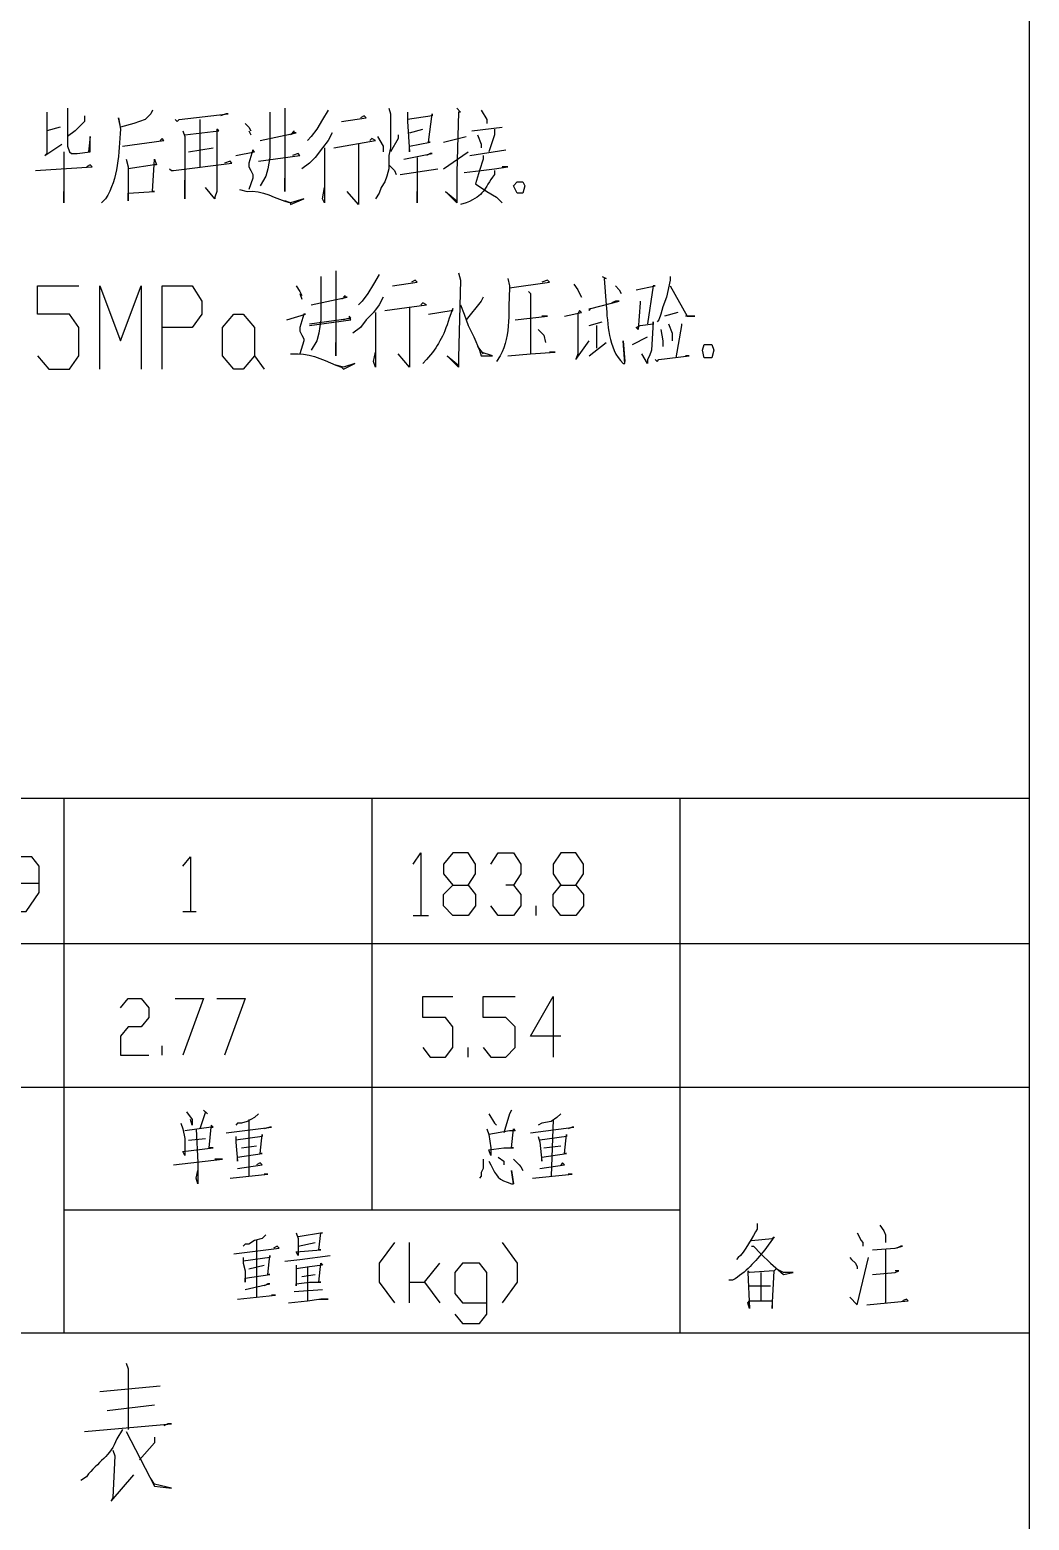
# Model space of a CAD drawing. Header units: millimetres. Extents: x -281 to 814, y -766 to 620.
# Drawn here: x 718.9 to 814.1, y -622.7 to -480.7 of the extents above; entities that cross this region are included whole.
import ezdxf

# ---------------------------------------------------------------- set-up
doc = ezdxf.new("R2010")
doc.units = ezdxf.units.MM
doc.layers.add('1', color=7, linetype='Continuous')

msp = doc.modelspace()

# ---------------------------------------------------------------- linework, layer by layer
at = {"layer": '1', "color": 0, "lineweight": 25}
for points in [[(814.14, 20.121732), (814.14, -765.578268)], [(722.52, -488.198268), (722.52, -488.558268), (722.52, -491.078268), (722.52, -491.798268), (722.7, -492.338268), (722.88, -492.518268), (723.24, -492.518268), (723.42, -492.518268), (724.68, -492.338268), (724.68, -490.898268), (724.5, -492.338268)], [(743.22, -488.198268), (743.22, -488.558268), (743.22, -496.118268), (743.22, -495.578268), (743.22, -494.858268)], [(753.12, -488.198268), (753.3, -488.738268), (753.3, -488.918268), (753.3, -491.978268), (753.12, -492.698268), (753.12, -493.418268), (753.12, -493.958268), (752.94, -494.678268), (752.76, -495.218268), (752.4, -495.758268), (752.22, -496.298268), (751.86, -496.838268)], [(759.6, -488.198268), (759.96, -488.558268), (759.78, -488.558268), (759.6, -494.318268), (759.6, -496.838268), (759.6, -497.198268), (758.52, -496.118268), (759.6, -497.018268)], [(720.54, -488.558268), (720.54, -488.918268), (720.54, -492.518268), (720.36, -492.698268), (721.98, -491.618268)], [(724.14, -488.918268), (724.14, -489.458268), (723.24, -490.358268), (722.52, -490.898268)], [(732.78, -489.278268), (732.96, -489.458268), (733.14, -489.278268), (737.82, -488.738268), (737.64, -488.738268), (737.1, -488.918268)], [(735.12, -489.278268), (735.12, -493.778268)], [(739.44, -489.638268), (739.8, -489.998268), (739.98, -490.358268)], [(741.78, -488.558268), (741.78, -492.878268), (741.6, -493.958268), (741.42, -494.678268), (740.88, -495.578268)], [(747.36, -488.378268), (746.82, -489.278268), (746.28, -490.178268), (745.74, -490.898268), (745.38, -491.258268)], [(748.62, -489.458268), (750.96, -489.098268), (750.78, -488.918268), (750.42, -489.098268)], [(754.92, -488.558268), (754.92, -489.458268), (755.1, -492.338268), (755.1, -491.798268), (757.08, -491.438268), (756.9, -491.438268), (757.26, -488.738268), (757.26, -488.918268), (754.92, -489.278268)], [(761.94, -488.378268), (762.48, -489.278268), (762.48, -489.638268)], [(721.8, -489.998268), (720.54, -490.358268)], [(733.5, -490.358268), (733.68, -490.898268), (733.68, -493.778268), (733.68, -496.838268), (733.68, -496.478268), (733.68, -495.038268)], [(733.68, -490.718268), (736.92, -490.358268), (736.74, -490.178268), (736.74, -496.118268), (736.56, -496.658268), (736.56, -496.838268), (735.66, -495.758268)], [(739.8, -490.358268), (739.98, -490.718268)], [(740.88, -491.258268), (744.3, -490.538268), (744.12, -490.538268), (744.12, -490.358268), (743.76, -490.718268)], [(740.88, -491.258268), (744.3, -490.538268), (744.12, -490.538268), (743.76, -490.718268)], [(747.72, -490.538268), (747.36, -491.258268), (746.82, -491.978268), (746.1, -492.878268), (745.56, -493.418268), (744.84, -493.958268)], [(752.04, -490.898268), (752.58, -491.798268), (752.58, -491.978268), (752.58, -492.338268)], [(754.02, -490.718268), (754.02, -491.078268), (753.3, -492.338268)], [(755.1, -490.538268), (756.36, -490.178268)], [(758.34, -491.438268), (760.5, -490.898268)], [(761.04, -490.358268), (763.92, -489.998268)], [(761.58, -490.718268), (761.94, -491.618268), (761.94, -491.978268)], [(763.2, -490.178268), (763.2, -490.718268), (762.66, -492.338268)], [(722.16, -492.338268), (722.16, -492.878268), (722.16, -497.198268), (722.16, -496.838268), (722.16, -496.118268)], [(727.74, -491.798268), (731.7, -491.258268), (731.52, -491.078268), (731.34, -491.258268)], [(734.04, -492.338268), (736.38, -491.978268)], [(738.54, -492.698268), (740.34, -492.338268), (740.16, -492.158268), (739.8, -493.418268), (739.8, -493.598268), (739.8, -493.778268), (739.98, -494.138268), (740.16, -494.498268), (740.16, -494.858268), (739.8, -495.938268)], [(747, -491.978268), (747, -497.198268), (746.82, -496.838268), (747, -495.758268)], [(747.9, -491.978268), (751.86, -491.258268), (751.5, -491.078268), (751.5, -491.078268), (751.32, -491.258268)], [(750.24, -491.618268), (750.24, -497.378268), (749.16, -496.118268)], [(758.34, -493.958268), (760.68, -492.338268)], [(760.86, -492.698268), (764.28, -492.158268)], [(719.46, -494.138268), (724.86, -493.778268), (724.68, -493.598268), (724.32, -493.778268)], [(728.1, -493.058268), (728.28, -493.778268), (728.28, -495.218268), (728.28, -497.018268), (728.28, -496.298268), (730.8, -496.118268), (730.62, -496.118268), (730.8, -493.058268), (730.98, -493.598268), (730.8, -493.598268), (728.28, -493.958268)], [(732.24, -493.958268), (732.42, -494.138268), (732.6, -494.138268), (738.18, -493.418268), (738, -493.238268), (737.46, -493.418268)], [(740.7, -493.238268), (744.66, -492.698268), (744.48, -492.518268), (743.94, -492.698268)], [(740.7, -493.238268), (744.66, -492.698268), (744.48, -492.518268)], [(753.12, -493.598268), (753.66, -494.138268), (753.84, -494.498268)], [(754.56, -493.058268), (757.26, -492.518268), (757.08, -492.518268), (756.72, -492.698268)], [(755.82, -492.878268), (755.82, -497.198268), (755.82, -496.658268), (755.82, -496.118268)], [(760.32, -494.318268), (761.94, -494.138268), (763.2, -493.958268), (764.46, -493.778268), (764.28, -493.778268), (763.92, -493.778268)], [(762.12, -492.698268), (762.12, -493.058268), (761.76, -494.138268), (761.4, -495.398268), (762.48, -496.118268), (763.38, -496.658268), (763.92, -497.198268)], [(754.2, -494.498268), (757.8, -493.958268)], [(765.9, -495.218268), (766.08, -495.578268), (765.9, -496.298268), (765.36, -496.298268), (765, -495.578268), (765.36, -495.218268), (765.9, -495.218268)], [(748.08, -503.678268), (748.08, -504.218268), (748.08, -511.058268), (748.08, -511.778268), (748.08, -511.238268), (748.08, -510.518268)], [(719.64, -511.778268), (720.72, -513.038268), (722.7, -513.038268), (723.6, -511.778268), (723.6, -509.078268), (722.7, -507.818268), (719.64, -507.818268), (719.64, -505.118268), (723.6, -505.118268)], [(725.58, -513.038268), (725.58, -505.118268), (727.56, -510.338268), (729.54, -505.118268), (729.54, -513.038268)], [(731.52, -513.038268), (731.52, -505.118268), (734.4, -505.118268), (735.3, -506.558268), (735.3, -507.818268), (734.4, -509.078268), (731.52, -509.078268)], [(744.3, -505.118268), (744.66, -505.658268), (744.84, -506.018268)], [(746.64, -504.218268), (746.64, -508.358268), (746.46, -509.618268), (746.28, -510.338268), (745.74, -511.238268)], [(752.22, -504.038268), (751.68, -504.938268), (751.14, -505.838268), (750.6, -506.558268), (750.24, -506.918268)], [(753.48, -505.118268), (755.82, -504.758268), (755.64, -504.578268), (755.28, -504.758268)], [(759.78, -503.858268), (759.96, -504.578268), (759.78, -511.958268), (759.78, -512.498268), (759.78, -512.858268), (758.7, -511.778268), (759.78, -512.678268)], [(764.64, -505.298268), (768.42, -504.758268), (768.24, -504.578268), (767.7, -504.758268)], [(770.76, -504.938268), (771.12, -505.478268), (771.3, -505.838268), (771.48, -506.198268)], [(774.72, -505.118268), (775.08, -505.478268), (775.26, -505.838268)], [(776.7, -505.478268), (778.5, -505.118268), (778.32, -505.118268), (777.78, -508.718268)], [(779.94, -504.218268), (779.94, -504.578268), (779.58, -506.198268), (779.22, -507.098268), (779.04, -507.818268), (778.86, -508.358268), (778.68, -508.538268)], [(779.94, -505.118268), (781.56, -507.998268), (782.28, -507.998268), (781.38, -507.998268)], [(744.66, -505.838268), (744.84, -506.378268)], [(745.74, -506.918268), (749.16, -506.198268), (748.98, -506.198268), (748.98, -506.018268), (748.8, -506.198268)], [(745.74, -506.918268), (749.16, -506.198268), (748.98, -506.198268), (748.62, -506.378268)], [(752.58, -506.198268), (752.22, -506.918268), (751.68, -507.638268), (750.96, -508.358268), (750.42, -509.078268), (749.7, -509.618268)], [(762.12, -506.198268), (761.94, -506.558268), (760.5, -508.358268)], [(766.44, -505.658268), (766.62, -505.838268), (766.62, -505.838268), (766.62, -511.598268)], [(772.2, -507.278268), (772.2, -507.458268), (772.38, -507.278268), (775.08, -506.558268), (774.72, -506.558268), (774.36, -506.738268)], [(777.06, -506.558268), (777.06, -506.558268), (777.06, -506.738268), (776.88, -509.258268), (776.7, -509.078268), (777.06, -508.898268), (778.32, -508.718268), (778.32, -508.538268), (778.14, -511.238268), (777.96, -511.778268), (777.78, -512.138268), (777.78, -512.498268), (777.24, -511.598268)], [(739.26, -513.038268), (738.36, -513.038268), (737.28, -511.778268), (737.28, -509.078268), (738.36, -507.818268), (739.26, -507.818268), (740.34, -509.078268), (740.34, -511.778268), (739.26, -513.038268)], [(743.4, -508.358268), (745.2, -507.818268), (745.02, -507.818268), (744.66, -509.078268), (744.66, -509.438268), (744.84, -509.798268), (745.02, -510.158268), (745.02, -510.338268), (744.66, -511.598268)], [(745.56, -508.718268), (749.52, -508.178268), (749.34, -507.998268)], [(751.86, -507.638268), (751.86, -512.858268), (751.68, -512.318268), (751.86, -511.418268)], [(752.76, -507.458268), (756.72, -506.918268), (756.36, -506.738268), (756.36, -506.738268), (756.18, -506.918268)], [(755.1, -507.098268), (755.1, -512.858268), (754.02, -511.598268)], [(759.96, -506.918268), (760.32, -507.818268), (760.68, -508.898268), (761.22, -509.978268), (761.76, -511.238268), (761.94, -511.778268), (763.02, -511.778268), (761.94, -511.418268)], [(765.18, -508.358268), (768.24, -507.998268), (768.06, -507.998268), (767.7, -507.998268)], [(769.86, -507.998268), (771.48, -507.638268), (771.3, -507.458268), (771.12, -507.818268), (771.12, -511.598268), (770.94, -512.138268), (772.2, -510.338268)], [(780.66, -507.638268), (779.4, -507.998268)], [(745.56, -508.898268), (749.52, -508.358268), (749.34, -508.178268), (748.8, -508.358268)], [(767.34, -509.258268), (767.88, -509.798268), (768.06, -510.518268)], [(772.2, -508.898268), (773.46, -508.538268)], [(772.92, -508.898268), (772.92, -511.058268)], [(779.04, -509.258268), (779.22, -510.338268), (779.22, -510.878268)], [(779.76, -508.718268), (780.12, -509.618268), (780.12, -510.338268)], [(781.02, -508.718268), (781.02, -508.898268), (780.48, -511.958268)], [(761.58, -510.878268), (762.12, -511.598268)], [(772.2, -511.778268), (773.82, -510.518268)], [(776.34, -510.698268), (777.78, -509.978268)], [(783.9, -510.698268), (784.08, -511.238268), (783.9, -511.958268), (783.18, -511.958268), (783, -511.238268), (783.18, -510.698268), (783.9, -510.698268)], [(740.34, -511.778268), (741.24, -513.038268)], [(764.46, -511.778268), (766.62, -511.598268), (768.96, -511.418268), (768.78, -511.418268), (768.42, -511.418268)], [(778.5, -512.138268), (778.68, -512.318268), (778.86, -512.138268), (781.74, -511.778268), (781.56, -511.778268), (781.38, -511.778268)], [(461.52, -759.638268), (461.52, -553.898268), (814.14, -553.898268)], [(722.16, -553.898268), (722.16, -604.838268)], [(751.5, -553.898268), (751.5, -593.138268)], [(780.84, -553.898268), (780.84, -604.838268)], [(755.46, -560.198268), (756.18, -559.118268), (756.18, -565.058268)], [(759.24, -565.058268), (758.34, -564.158268), (758.34, -563.078268), (759.24, -562.178268), (760.68, -562.178268), (761.4, -561.098268), (761.4, -560.198268), (760.68, -559.118268), (759.24, -559.118268), (758.34, -560.198268), (758.34, -561.098268), (759.24, -562.178268)], [(762.84, -560.198268), (763.56, -559.118268), (765, -559.118268), (765.72, -560.198268), (765.72, -561.098268), (765, -562.178268), (764.28, -562.178268)], [(769.5, -565.058268), (768.78, -564.158268), (768.78, -563.078268), (769.5, -562.178268), (770.94, -562.178268), (771.66, -561.098268), (771.66, -560.198268), (770.94, -559.118268), (769.5, -559.118268), (768.78, -560.198268), (768.78, -561.098268), (769.5, -562.178268)], [(717.84, -564.698268), (718.56, -564.698268), (719.82, -562.898268), (719.82, -560.378268), (719.1, -559.478268), (717.84, -559.478268), (717.12, -560.378268), (717.12, -561.278268), (717.84, -561.998268), (719.82, -561.998268)], [(733.5, -560.378268), (734.22, -559.478268), (734.22, -564.698268)], [(760.68, -562.178268), (761.4, -563.078268), (761.4, -564.158268), (760.68, -565.058268), (759.24, -565.058268)], [(765, -562.178268), (765.72, -563.078268), (765.72, -564.158268), (765, -565.058268), (763.56, -565.058268), (762.84, -564.158268)], [(770.94, -562.178268), (771.66, -563.078268), (771.66, -564.158268), (770.94, -565.058268), (769.5, -565.058268)], [(733.5, -564.698268), (734.76, -564.698268)], [(767.16, -565.058268), (767.16, -564.158268)], [(755.46, -565.058268), (756.9, -565.058268)], [(814.14, -567.758268), (461.52, -567.758268)], [(727.56, -573.878268), (728.28, -572.978268), (729.54, -572.978268), (730.26, -573.878268), (730.26, -574.778268), (729.54, -575.678268), (728.28, -575.678268), (727.56, -576.578268), (727.56, -578.378268), (730.26, -578.378268)], [(732.78, -572.978268), (735.48, -572.978268), (733.5, -578.378268)], [(736.74, -572.978268), (739.44, -572.978268), (737.46, -578.378268)], [(756.36, -577.658268), (757.08, -578.558268), (758.52, -578.558268), (759.24, -577.658268), (759.24, -575.678268), (758.52, -574.778268), (756.36, -574.778268), (756.36, -572.798268), (759.24, -572.798268)], [(762.12, -577.658268), (762.84, -578.558268), (764.28, -578.558268), (765.18, -577.658268), (765.18, -575.678268), (764.28, -574.778268), (762.12, -574.778268), (762.12, -572.798268), (765.18, -572.798268)], [(769.5, -576.578268), (766.62, -576.578268), (768.78, -572.798268), (768.78, -578.558268)], [(731.52, -578.378268), (731.52, -577.478268)], [(760.68, -578.558268), (760.68, -577.658268)], [(814.14, -581.438268), (461.52, -581.438268)], [(733.86, -583.778268), (734.4, -584.498268), (734.4, -585.038268), (734.22, -584.498268)], [(735.48, -583.598268), (735.84, -583.958268), (735.66, -583.778268), (735.12, -585.398268)], [(740.7, -583.958268), (740.34, -584.318268), (739.62, -584.678268), (739.08, -584.858268), (738.72, -584.858268), (738.54, -585.038268)], [(739.8, -584.498268), (739.8, -589.898268)], [(762.66, -583.958268), (763.2, -584.858268), (763.38, -585.038268)], [(764.82, -583.598268), (764.64, -583.958268), (764.1, -585.758268)], [(769.5, -583.958268), (769.14, -584.318268), (768.6, -584.678268), (767.7, -584.858268), (767.34, -585.038268)], [(768.78, -584.498268), (768.6, -589.898268)], [(733.32, -584.858268), (733.5, -585.398268), (733.68, -586.298268), (733.68, -587.918268), (733.5, -587.558268), (736.38, -587.198268), (736.02, -587.198268), (736.2, -585.218268), (736.38, -585.218268), (736.2, -585.038268), (736.2, -585.218268), (733.68, -585.578268)], [(734.76, -585.398268), (734.94, -588.638268), (734.94, -590.078268), (734.94, -590.618268), (734.76, -590.078268), (734.94, -589.358268)], [(737.64, -585.758268), (741.96, -585.218268), (741.78, -585.218268), (741.24, -585.398268)], [(738.54, -586.118268), (738.54, -586.658268), (738.72, -588.458268), (738.72, -588.098268), (741.06, -587.738268), (740.88, -587.738268), (741.06, -585.938268), (741.06, -586.118268), (738.54, -586.478268)], [(762.48, -585.398268), (762.66, -585.938268), (762.84, -587.198268), (762.84, -587.918268), (762.66, -587.378268), (764.1, -587.198268), (765, -587.198268), (764.82, -587.198268), (765, -585.398268), (765.18, -585.578268), (764.64, -585.578268), (762.66, -585.938268)], [(766.62, -585.758268), (770.76, -585.218268), (770.58, -585.218268), (770.22, -585.398268)], [(767.34, -586.118268), (767.52, -586.658268), (767.7, -588.458268), (767.7, -588.098268), (770.04, -587.738268), (769.86, -587.738268), (770.04, -585.938268), (770.04, -586.118268), (767.52, -586.478268)], [(734.04, -586.478268), (735.66, -586.298268)], [(739.08, -587.198268), (740.52, -587.018268)], [(767.88, -587.198268), (769.5, -587.018268)], [(732.6, -588.818268), (737.28, -588.278268), (736.92, -588.278268), (736.56, -588.278268)], [(738.72, -589.178268), (741.06, -588.818268), (740.88, -588.638268), (740.52, -588.818268)], [(762.12, -588.278268), (762.12, -589.178268), (761.94, -589.538268), (761.94, -589.898268), (761.76, -590.078268)], [(763.56, -588.098268), (764.1, -588.458268), (764.1, -588.638268), (764.1, -588.818268)], [(765, -588.278268), (765.54, -588.818268), (765.72, -588.998268), (765.9, -589.358268)], [(767.52, -589.178268), (769.86, -588.818268), (769.68, -588.638268), (769.5, -588.818268)], [(738, -590.078268), (741.6, -589.718268), (741.42, -589.718268), (741.24, -589.718268)], [(766.8, -590.078268), (770.58, -589.718268), (770.4, -589.718268), (770.22, -589.718268)], [(780.84, -593.138268), (722.16, -593.138268)], [(799.92, -594.578268), (800.28, -595.118268), (800.46, -595.478268), (800.46, -595.838268), (800.46, -596.198268)], [(741.42, -595.478268), (741.06, -595.838268), (740.34, -596.018268), (739.8, -596.378268), (739.44, -596.378268), (739.26, -596.558268)], [(740.52, -596.018268), (740.52, -601.418268)], [(744.3, -595.298268), (744.48, -595.838268), (744.48, -597.458268), (744.3, -597.098268), (746.64, -596.918268), (746.46, -596.918268), (746.64, -595.298268), (746.82, -595.298268), (744.48, -595.658268)], [(797.76, -595.298268), (798.12, -596.018268), (798.3, -596.198268), (798.3, -596.558268)], [(738.36, -597.278268), (742.68, -596.738268), (742.5, -596.558268), (742.14, -596.738268)], [(739.26, -597.638268), (739.26, -598.178268), (739.44, -598.898268), (739.44, -599.978268), (739.44, -599.618268), (741.78, -599.258268), (741.6, -599.258268), (741.78, -597.458268), (741.78, -597.638268), (739.26, -597.998268)], [(743.22, -597.998268), (744.66, -597.818268), (747.54, -597.458268)], [(744.48, -596.558268), (746.1, -596.198268)], [(753.66, -596.198268), (752.22, -598.178268), (752.22, -599.978268), (753.66, -601.958268)], [(755.1, -601.958268), (755.1, -596.198268)], [(763.92, -596.198268), (765.36, -598.178268), (765.36, -599.978268), (763.92, -601.958268)], [(787.68, -596.558268), (787.86, -596.558268), (788.58, -597.278268), (789.48, -598.178268), (790.74, -599.258268), (791.64, -599.078268), (791.64, -599.078268), (790.74, -599.078268), (790.02, -598.718268), (789.84, -598.898268), (787.5, -599.078268), (787.32, -598.898268), (787.32, -599.078268), (787.5, -602.498268), (787.32, -601.958268), (787.5, -601.778268), (789.66, -601.778268), (789.66, -602.498268), (789.84, -598.898268)], [(799.2, -596.918268), (801.36, -596.738268), (802.08, -596.558268), (801.9, -596.558268), (801.54, -596.738268)], [(800.46, -596.918268), (800.46, -601.958268)], [(739.8, -598.718268), (741.24, -598.358268)], [(744.3, -598.358268), (744.3, -598.718268), (744.3, -600.338268), (744.3, -600.158268), (745.56, -599.978268), (746.64, -599.978268), (746.46, -599.978268), (746.64, -598.178268), (746.82, -598.358268), (745.56, -598.538268), (744.3, -598.718268)], [(745.38, -598.538268), (745.38, -601.778268)], [(755.1, -599.978268), (756.54, -599.978268), (757.98, -598.178268)], [(759.42, -603.038268), (760.14, -603.938268), (761.76, -603.938268), (762.48, -603.038268), (762.48, -599.078268), (761.76, -598.178268), (760.14, -598.178268), (759.42, -599.078268), (759.42, -601.058268), (760.14, -601.958268), (762.48, -601.958268)], [(797.04, -597.638268), (797.22, -597.818268), (797.58, -598.178268), (797.76, -598.538268), (797.76, -598.718268)], [(797.04, -601.418268), (797.76, -602.138268), (798.84, -597.638268)], [(799.2, -599.258268), (801.36, -599.078268), (801.72, -598.898268), (801.54, -598.898268), (801.36, -598.898268)], [(739.44, -600.698268), (741.78, -600.158268), (741.6, -600.158268), (741.24, -600.338268)], [(744.84, -599.438268), (746.1, -599.258268)], [(756.54, -599.978268), (757.98, -601.958268)], [(787.5, -600.338268), (789.48, -600.338268)], [(788.58, -599.078268), (788.58, -601.778268)], [(738.72, -601.598268), (742.32, -601.238268), (742.14, -601.238268), (741.96, -601.238268)], [(743.58, -601.958268), (745.38, -601.778268), (746.46, -601.598268), (747.36, -601.598268), (747.18, -601.598268), (746.64, -601.598268)], [(744.12, -600.878268), (746.82, -600.698268)], [(798.66, -602.138268), (802.62, -601.778268), (802.44, -601.598268), (802.08, -601.778268)], [(814.14, -604.838268), (461.52, -604.838268)], [(728.1, -607.718268), (728.28, -608.258268), (728.28, -614.018268)], [(725.58, -610.418268), (731.34, -609.878268)], [(726.3, -612.218268), (730.8, -611.678268)], [(724.14, -614.198268), (732.42, -613.478268), (732.06, -613.478268), (731.7, -613.658268)], [(728.1, -614.198268), (730.8, -619.418268), (732.42, -619.598268), (730.8, -619.238268), (730.44, -618.698268)], [(730.8, -614.738268), (730.8, -615.278268), (729.36, -616.898268)], [(726.84, -615.998268), (727.02, -616.538268), (726.84, -620.498268), (726.66, -620.858268), (728.82, -618.338268)]]:
    msp.add_lwpolyline(points, dxfattribs=at)
for points, knots in [([(730.62, -488.378268), (730.62, -488.378268), (730.44, -488.738268), (730.44, -488.738268), (730.44, -488.738268), (729.9, -489.278268), (729.9, -489.278268), (729.9, -489.278268), (728.82, -489.638268), (728.82, -489.638268), (728.82, -489.638268), (727.56, -489.998268), (727.56, -489.998268), (727.56, -489.998268), (727.38, -489.098268), (727.38, -489.098268), (727.38, -489.098268), (727.56, -490.178268), (727.56, -490.178268), (727.38, -492.518268), (727.38, -494.858268), (726.12, -496.838268), (726.12, -496.838268), (725.76, -497.198268), (725.76, -497.198268)], [0, 0, 0, 0, 1, 1, 1, 2, 2, 2, 3, 3, 3, 4, 4, 4, 5, 5, 5, 6, 6, 6, 7, 7, 7, 8, 8, 8, 8]), ([(763.2, -494.138268), (763.2, -494.138268), (763.2, -494.498268), (763.2, -494.498268), (762.12, -495.938268), (762.3, -496.478268), (760.5, -497.198268), (760.5, -497.198268), (759.96, -497.378268), (759.96, -497.378268)], [0, 0, 0, 0, 1, 1, 1, 2, 2, 2, 3, 3, 3, 3]), ([(738.9, -495.938268), (738.9, -495.938268), (739.62, -496.118268), (739.62, -496.118268), (741.06, -495.938268), (742.32, -496.838268), (743.76, -497.198268), (743.76, -497.198268), (743.76, -497.378268), (743.76, -497.378268), (743.76, -497.378268), (745.02, -496.838268), (745.02, -496.838268), (745.02, -496.838268), (743.76, -497.198268), (743.76, -497.198268), (743.76, -497.198268), (743.22, -497.018268), (743.22, -497.018268)], [0, 0, 0, 0, 1, 1, 1, 2, 2, 2, 3, 3, 3, 4, 4, 4, 5, 5, 5, 6, 6, 6, 6]), ([(764.46, -504.398268), (764.46, -504.398268), (764.64, -505.118268), (764.64, -505.118268), (764.46, -507.278268), (764.82, -509.798268), (763.74, -511.778268), (763.74, -511.778268), (763.38, -512.318268), (763.38, -512.318268)], [0, 0, 0, 0, 1, 1, 1, 2, 2, 2, 3, 3, 3, 3]), ([(773.46, -504.218268), (773.46, -504.218268), (773.82, -504.398268), (773.82, -504.398268), (773.82, -504.398268), (773.64, -504.398268), (773.64, -504.398268), (773.64, -504.398268), (773.82, -506.918268), (773.82, -506.918268), (774, -508.718268), (774, -511.058268), (775.44, -512.498268), (775.44, -512.498268), (775.62, -512.498268), (775.62, -512.498268), (775.62, -512.498268), (775.44, -510.338268), (775.44, -510.338268), (775.44, -510.338268), (775.62, -512.318268), (775.62, -512.318268)], [0, 0, 0, 0, 1, 1, 1, 2, 2, 2, 3, 3, 3, 4, 4, 4, 5, 5, 5, 6, 6, 6, 7, 7, 7, 7]), ([(756.9, -507.818268), (756.9, -507.818268), (759.06, -507.458268), (759.06, -507.458268), (759.06, -507.458268), (759.24, -507.458268), (759.24, -507.458268), (759.24, -507.458268), (759.24, -507.278268), (759.24, -507.278268), (759.24, -507.278268), (758.88, -508.178268), (758.88, -508.178268), (758.34, -509.978268), (757.8, -510.878268), (756.72, -512.138268), (756.72, -512.138268), (756.36, -512.498268), (756.36, -512.498268)], [0, 0, 0, 0, 1, 1, 1, 2, 2, 2, 3, 3, 3, 4, 4, 4, 5, 5, 5, 6, 6, 6, 6]), ([(743.76, -511.598268), (743.76, -511.598268), (744.48, -511.598268), (744.48, -511.598268), (745.92, -511.598268), (747.18, -512.318268), (748.62, -512.858268), (748.62, -512.858268), (748.8, -513.038268), (748.8, -513.038268), (748.8, -513.038268), (749.88, -512.498268), (749.88, -512.498268), (749.88, -512.498268), (748.8, -512.858268), (748.8, -512.858268), (748.8, -512.858268), (748.08, -512.678268), (748.08, -512.678268)], [0, 0, 0, 0, 1, 1, 1, 2, 2, 2, 3, 3, 3, 4, 4, 4, 5, 5, 5, 6, 6, 6, 6]), ([(762.66, -588.458268), (762.66, -588.458268), (762.84, -588.818268), (762.84, -588.818268), (763.38, -589.898268), (763.56, -590.258268), (764.82, -590.618268), (764.82, -590.618268), (765, -590.618268), (765, -590.618268), (765, -590.618268), (764.82, -589.358268), (764.82, -589.358268), (764.82, -589.358268), (765, -590.618268), (765, -590.618268), (765, -590.618268), (765, -590.618268), (765, -590.618268)], [0, 0, 0, 0, 1, 1, 1, 2, 2, 2, 3, 3, 3, 4, 4, 4, 5, 5, 5, 6, 6, 6, 6]), ([(788.22, -594.398268), (788.22, -594.398268), (788.22, -594.938268), (788.22, -594.938268), (787.86, -595.478268), (786.96, -597.278268), (786.42, -597.638268), (786.42, -597.638268), (786.24, -597.818268), (786.24, -597.818268)], [0, 0, 0, 0, 1, 1, 1, 2, 2, 2, 3, 3, 3, 3]), ([(787.68, -596.018268), (787.68, -596.018268), (789.66, -595.838268), (789.66, -595.838268), (789.66, -595.838268), (789.66, -595.838268), (789.66, -595.838268), (789.66, -595.838268), (789.84, -595.658268), (789.84, -595.658268), (789.84, -595.658268), (788.94, -596.918268), (788.94, -596.918268), (788.04, -597.998268), (787.14, -599.078268), (785.88, -599.798268), (785.88, -599.798268), (785.52, -599.798268), (785.52, -599.798268)], [0, 0, 0, 0, 1, 1, 1, 2, 2, 2, 3, 3, 3, 4, 4, 4, 5, 5, 5, 6, 6, 6, 6]), ([(727.74, -614.018268), (727.74, -614.018268), (727.2, -614.918268), (727.2, -614.918268), (726.66, -616.538268), (725.4, -617.078268), (724.32, -618.518268), (724.32, -618.518268), (723.78, -618.878268), (723.78, -618.878268)], [0, 0, 0, 0, 1, 1, 1, 2, 2, 2, 3, 3, 3, 3])]:
    msp.add_open_spline(points, degree=3, knots=knots, dxfattribs=at)

doc.saveas('drawing.dxf')
